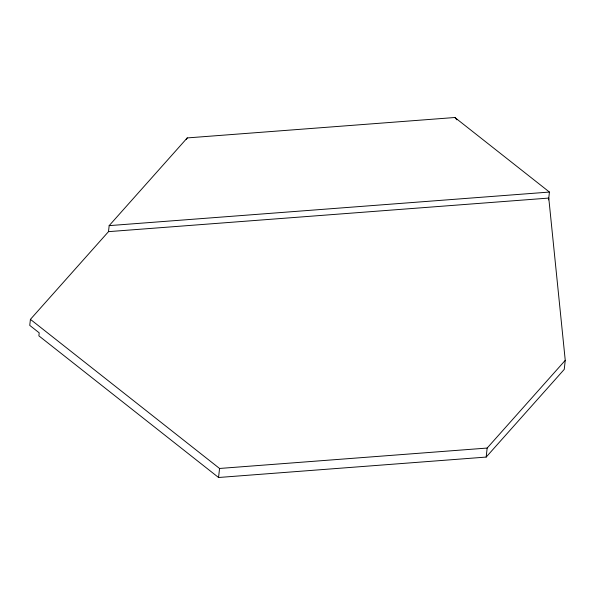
<?xml version="1.0" encoding="UTF-8"?>
<svg xmlns="http://www.w3.org/2000/svg" width="595" height="595" viewBox="0 0 595 595"><rect width="100%" height="100%" fill="white"/><g stroke="black" fill="none" stroke-linecap="round" stroke-linejoin="round"><path stroke-width="0.89" d="M30.419 319.366L29.75 325.383L39.203 332.843L38.876 335.848L218.551 477.495L486.167 457.079L564.253 369.369L565.25 360.339L548.769 198.076L108.498 231.648L30.419 319.366L219.555 468.466L487.164 448.057L565.25 360.339M108.498 231.648L109.168 225.631L187.254 137.921L454.87 117.505L549.438 192.059L548.568 199.883M218.551 477.495L219.555 468.466M486.167 457.079L487.164 448.057M186.235 139.394L187.254 137.921M109.168 225.631L549.438 192.059M454.87 117.505L455.874 118.665M456.209 119.045L456.878 119.818"/></g></svg>
